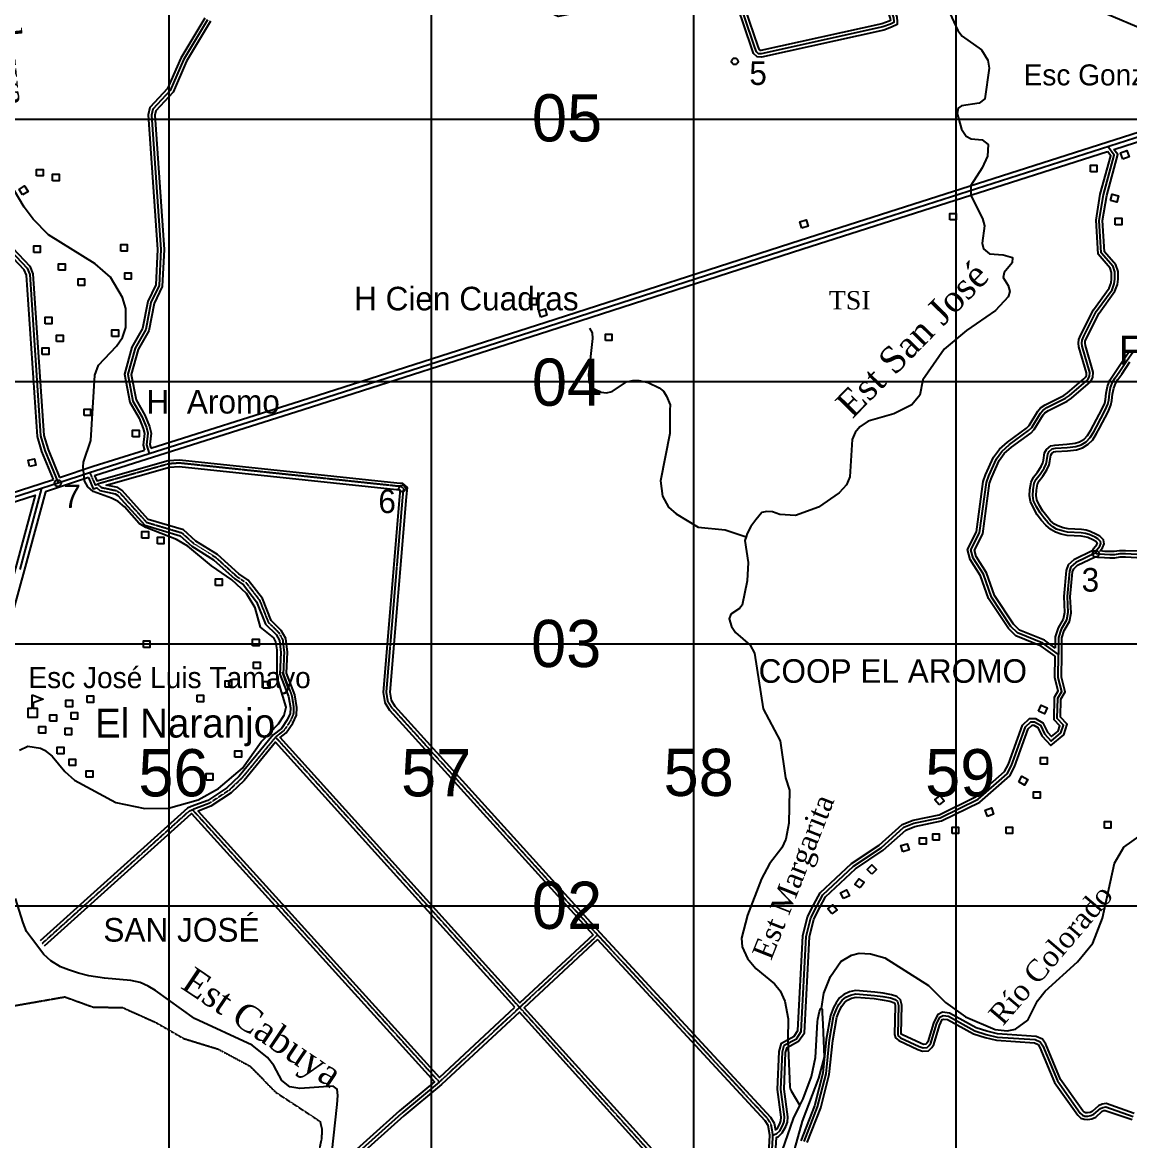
# Model space of a CAD drawing. Extents: x 638173 to 667318, y 9795622 to 9816401.
# Drawn here: x 655440 to 659661, y 9801105 to 9805370 of the extents above; entities that cross this region are included whole.
import ezdxf

# ---------------------------------------------------------------- set-up
doc = ezdxf.new("R2010")
doc.units = 0
doc.header["$MEASUREMENT"] = 0
doc.linetypes.add('HIDDEN', pattern=[0.375, 0.25, -0.125])
for name, color, linetype in [('CAMINO1', 7, 'CONTINUOUS'), ('CAMINO4', 7, 'CONTINUOUS'), ('CAMINO5', 7, 'CONTINUOUS'), ('CAMINO6Y7', 7, 'CONTINUOUS'), ('CUADRICULAUTM', 7, 'CONTINUOUS'), ('EDIFICACION', 7, 'CONTINUOUS'), ('NOMBREAREASSITIO', 7, 'CONTINUOUS'), ('NOMBRESPOBLADOS', 7, 'CONTINUOUS'), ('NOMBRESPROPIOS', 7, 'CONTINUOUS'), ('PARALELACAMINO', 7, 'CONTINUOUS'), ('PUNTOALTURA', 7, 'CONTINUOUS'), ('RIODOBLE', 7, 'CONTINUOUS'), ('RIOINTERMITENTE', 7, 'CONTINUOUS'), ('TEXTOAZUL', 7, 'CONTINUOUS'), ('VALORCUADRICULAR', 7, 'CONTINUOUS')]:
    doc.layers.add(name, color=color, linetype=linetype)
doc.styles.add('cotas', font='SWITZN.TTF')
doc.styles.add('escuelas', font='SWZCONLN.TTF')
doc.styles.add('poblados', font='SWZCONDN.TTF')
doc.styles.add('rios', font='TIMESI_0.TTF')
doc.styles.add('sitios', font='SWZCONLN.TTF')

# ---------------------------------------------------------------- blocks, each defined once
blk = doc.blocks.new('COTA')
at = {"layer": 'PUNTOALTURA', "color": 1, "linetype": 'Continuous'}
blk.add_circle((0, 0), 12.5, dxfattribs=at)
blk = doc.blocks.new('CASA')
at = {"layer": 'EDIFICACION', "color": 4, "linetype": 'Continuous'}
blk.add_lwpolyline([(-12.57, -13.81), (-12.57, 11.18), (12.43, 11.18), (12.43, -13.82), (-12.57, -13.81)], close=True, dxfattribs=at)
blk = doc.blocks.new('ESCUEL')
at = {"layer": 'EDIFICACION', "color": 6, "linetype": 'Continuous'}
blk.add_lwpolyline([(-0.55, 67.48), (41.45, 51.74), (3.45, 37.48), (3.45, 17.27), (18.98, 17.27), (18.98, -17.74), (-16.02, -17.73), (-16.02, 17.27), (-0.55, 17.27), (-0.55, 67.48)], close=True, dxfattribs=at)

msp = doc.modelspace()

# ---------------------------------------------------------------- linework, layer by layer
at = {"layer": 'CAMINO1', "color": 1, "linetype": 'Continuous'}
for points in [[(655513.73, 9803593.56), (655576.97, 9803614.3), (655696.67, 9803653.57), (655716.1, 9803659.94), (655923.62, 9803725.58), (656505.98, 9803909.79), (657441.61, 9804209.99), (658410.14, 9804522.48), (660094.68, 9805061.3), (660129.19, 9805072.34), (660195.09, 9805093.42), (661010.67, 9805354.29), (661748.74, 9805590.37), (662448, 9805814.04)], [(653881.1, 9803068.23), (655513.73, 9803593.56)], [(655513.73, 9803593.56), (655430.42, 9803283.72)]]:
    msp.add_lwpolyline(points, dxfattribs=at)
at = {"layer": 'CAMINO4', "color": 2, "linetype": 'HIDDEN'}
for p in [(656405.28, 9802643.81), (657633.49, 9801889.38)]:
    msp.add_line(p, (657335.69, 9801613.01), dxfattribs=at)
for points in [[(657633.49, 9801889.38), (656850.22, 9802754.71), (656833.95, 9802780.07), (656828.3, 9802814.79), (656890.75, 9803561.1), (656894.17, 9803590.5), (656882.92, 9803600.29), (656867.26, 9803601.15), (656038.4, 9803688.92), (655998.71, 9803686.02), (655726.76, 9803608.83)], [(655696.67, 9803653.57), (655717.22, 9803606.12), (655726.76, 9803608.83)], [(655726.76, 9803608.83), (655740.8, 9803596.41), (655799.43, 9803583.82), (655812.85, 9803574.6), (655913.4, 9803463.33), (656047.93, 9803423.22), (656094.27, 9803381.59), (656176.98, 9803329.78), (656257.46, 9803256.92), (656292.23, 9803233.75), (656344.33, 9803166.1), (656377.61, 9803081.93), (656417.26, 9803042.77), (656432.36, 9803015.81), (656438.05, 9802967.78), (656434.55, 9802886.21), (656467.11, 9802802.38), (656474.53, 9802755.73), (656472.99, 9802731.03), (656460.52, 9802703.48), (656437.1, 9802668.6), (656405.28, 9802643.81)], [(656405.28, 9802643.81), (656276.23, 9802486.95), (656227.88, 9802440.93), (656153.25, 9802391.74), (656088.66, 9802367.31)], [(655516.03, 9801857.39), (656076.77, 9802362.81), (656088.66, 9802367.31)], [(656088.66, 9802367.31), (657029.38, 9801328.81), (657335.69, 9801613.01)], [(657335.69, 9801613.01), (657855.36, 9801037.27), (657894.54, 9801010.21), (658069.88, 9800927.03), (658084.65, 9800920.46), (658096.5, 9800918.1), (658108.8, 9800921.33), (658120.18, 9800928.81), (658262.1, 9801045.93), (658270.68, 9801046.68), (658297, 9801039.59), (658296.99, 9801040.05), (658301.73, 9801126.85), (658294.77, 9801167.45), (658282.59, 9801187.76), (657633.49, 9801889.38)]]:
    msp.add_lwpolyline(points, dxfattribs=at)
at = {"layer": 'CAMINO5', "color": 7, "linetype": 'Continuous'}
msp.add_line((657029.38, 9801328.81), (656886.24, 9801209.64), dxfattribs=at)
for points in [[(658944.93, 9805936.71), (658814.54, 9806258.38), (658733.1, 9806442.53), (658732.69, 9806443.46), (658723.92, 9806463.3), (658378.88, 9806621.25), (658369.73, 9806614.58), (658372.14, 9806590.43), (658761.12, 9805387.08), (658763.08, 9805372.82), (658762.83, 9805368.94), (658749.31, 9805362.48), (658720.28, 9805352.15), (658256.51, 9805249.18), (658246.72, 9805249.77), (658238.93, 9805257.67), (658233.15, 9805273.84), (658151.43, 9805516.14), (658147.38, 9805526.76), (658141.82, 9805532.32), (658136.52, 9805534.96), (658119.06, 9805534.35), (657483.85, 9805404.98), (657259.24, 9805508.1)], [(656146.34, 9805379.66), (656055.08, 9805226.84), (656004.1, 9805109.94), (655937.94, 9805038.7), (655932.63, 9805016.21), (655967.82, 9804502.98), (655961.13, 9804365.71), (655930.24, 9804301.5), (655910.3, 9804197.79), (655869.77, 9804126.74), (655842.5, 9804027.54), (655861.68, 9803925.28), (655896.23, 9803866.31), (655912.83, 9803824.62), (655918.53, 9803802.65), (655913.11, 9803758.2), (655923.62, 9803725.58)], [(655066.02, 9805284.07), (655174.22, 9804853.28), (655197.91, 9804774.84), (655284.17, 9804614.39), (655328.48, 9804558.4), (655394.98, 9804499.57), (655458.07, 9804432.38), (655468.09, 9804408.29), (655509.74, 9803792.31), (655526.42, 9803736.82), (655576.97, 9803614.3)], [(659389.98, 9802959.01), (659330.65, 9803002.45), (659234.14, 9803041.12), (659208.77, 9803066.18), (659134.68, 9803178.1), (659104.28, 9803264.95), (659065.1, 9803327.02), (659056.44, 9803357.66), (659089.66, 9803423.23), (659115.58, 9803615.57), (659124.14, 9803640.14), (659153.45, 9803705.44), (659174.47, 9803733.69), (659203.78, 9803759.46), (659276.03, 9803812.87), (659288.02, 9803824.67), (659321.82, 9803879.86), (659329.95, 9803889.83), (659345.3, 9803900.42), (659417.03, 9803936.36), (659431.89, 9803946.6), (659495.44, 9804000.88), (659502.22, 9804007.25), (659508.94, 9804019.12), (659509.96, 9804034.35), (659480.51, 9804134.52), (659479.08, 9804146.43), (659480.19, 9804157.53), (659486.35, 9804172.84), (659534.44, 9804266.98), (659594.3, 9804350.16), (659602.93, 9804372.79), (659605.35, 9804390.53), (659604.72, 9804417.7), (659598.18, 9804438.39), (659553.18, 9804490.13), (659545.84, 9804614.64), (659561.9, 9804711.5), (659603, 9804863.02), (659577.95, 9804896.02)], [(659532.52, 9803346.74), (659531.92, 9803347.44), (659536.3, 9803358.33), (659547.37, 9803371.85), (659551.1, 9803381.97), (659549.94, 9803389.88), (659539.81, 9803400.04), (659529.8, 9803406.04), (659506.58, 9803416.84), (659492.66, 9803420.62), (659477.24, 9803422.77), (659424.89, 9803425.56), (659404.39, 9803430.33), (659383.16, 9803437.59), (659368.08, 9803445.48), (659351.38, 9803460.56), (659335.55, 9803478.36), (659319.72, 9803498.79), (659306.65, 9803521.85), (659295.39, 9803545.63), (659292.26, 9803564.9), (659293.34, 9803586.5), (659297.7, 9803612.35), (659305.25, 9803628.06), (659320.06, 9803646.97), (659335.35, 9803669.3), (659342.9, 9803686.3), (659345.2, 9803698.57), (659349.13, 9803723.34), (659354.62, 9803732.95), (659366.26, 9803743.13), (659378.26, 9803745.38), (659423.58, 9803748.2), (659456.21, 9803752.29), (659476.03, 9803758.95), (659495.71, 9803770.59), (659511.16, 9803785.98), (659524.4, 9803807.86), (659535.15, 9803827.77), (659567.8, 9803890.47), (659578.29, 9803913.83), (659581.49, 9803929.43), (659584.03, 9803953.41), (659588.74, 9803977.53), (659597.29, 9804000.18), (659606.11, 9804014.11), (659621.36, 9804035.7), (659652.23, 9804081.57), (659673.8, 9804112.25)], [(659532.52, 9803346.74), (659455.8, 9803310.08), (659437.71, 9803293.28), (659431.84, 9803276.76), (659422.69, 9803179.64), (659425.94, 9803118.91), (659420.33, 9803089.86), (659399.93, 9803055.33), (659390.48, 9803024.08), (659389.98, 9802959.01)], [(659689.34, 9803340.22), (659645.36, 9803342.3), (659623.6, 9803342.48), (659603.09, 9803339.28), (659586.34, 9803339.1), (659565.84, 9803339.95), (659541.65, 9803341.77), (659535.7, 9803343.03), (659532.52, 9803346.74)], [(658301.7, 9801126.22), (658316.23, 9801132.07), (658327.25, 9801142.51), (658339.43, 9801164.55), (658344.74, 9801178.69), (658345.23, 9801195.88), (658331.21, 9801300.55), (658337.57, 9801443.66), (658344.83, 9801468.76), (658390.84, 9801493.8), (658409.05, 9801520.96), (658428.36, 9801883.89), (658445.7, 9801954.68), (658469.03, 9801999.49), (658492.12, 9802042.74), (658608.34, 9802151.88), (658714.7, 9802222.44), (658800.93, 9802300.39), (658839.18, 9802315.68), (658939.55, 9802336.24), (659083.87, 9802407.02), (659194.44, 9802504.41), (659211.44, 9802535.67), (659264.3, 9802683.02), (659284.17, 9802702.5), (659298.76, 9802702.42), (659321.47, 9802690.06), (659337.27, 9802656.01), (659362.6, 9802629.12), (659399.38, 9802659.99), (659409.26, 9802689.73), (659385.7, 9802715.28), (659387.27, 9802792.46), (659402.56, 9802818.59), (659389.31, 9802871.52), (659389.98, 9802959.01)], [(658420.06, 9801101.33), (658471.71, 9801234.04), (658504.11, 9801359.85), (658517, 9801489.29), (658532.91, 9801579.04), (658543.97, 9801607.1), (658553.15, 9801624.39), (658564.96, 9801640.67), (658579.08, 9801651.94), (658597.22, 9801660.36), (658617.79, 9801664.78), (658688.59, 9801659.27), (658720.07, 9801654.64), (658750.32, 9801649.24), (658767.61, 9801643.3), (658777.06, 9801635.52), (658780.57, 9801620.61), (658777.97, 9801511.55), (658779.49, 9801504.47), (658788.34, 9801497.57), (658858.9, 9801464.71), (658874.03, 9801459.63), (658889.38, 9801460.44), (658897.8, 9801468.27), (658903.98, 9801476.81), (658925.12, 9801549.19), (658938, 9801575.96), (658950.45, 9801581.86), (658970.65, 9801579.66), (659071.01, 9801524.02), (659114.24, 9801510.57), (659156.06, 9801500.23), (659301.52, 9801490.45), (659320.77, 9801481.75), (659330.39, 9801466.88), (659386.32, 9801332.71), (659473.16, 9801210.38), (659481.77, 9801202.3), (659490.69, 9801199.09), (659501.47, 9801198.92), (659513.99, 9801200.77), (659525.15, 9801205.85), (659549.89, 9801227.76), (659559.62, 9801232.23), (659570.05, 9801233.55), (659675.13, 9801197.42)], [(656541.4, 9800891.34), (656548.48, 9800906.5), (656886.24, 9801209.64)]]:
    msp.add_lwpolyline(points, dxfattribs=at)
at = {"layer": 'CAMINO6Y7', "color": 2, "linetype": 'HIDDEN'}
msp.add_lwpolyline([(654938.33, 9801487.28), (655008.55, 9801542.64), (655051.12, 9801557.11), (655602.01, 9801653.54), (655709.55, 9801614.65), (655822.89, 9801612.59), (655949.09, 9801555.95), (656055.5, 9801494.62), (656186.83, 9801454.35), (656308.28, 9801389.36), (656405.71, 9801290.01), (656544.82, 9801198.84), (656575.21, 9801178.03), (656582, 9801147.91), (656580.7, 9801114.07), (656573.64, 9801079.08), (656561.88, 9801058.61), (656519.32, 9801013.29), (656442.31, 9800975.87), (656382.18, 9800965.97), (656324.63, 9800922.36), (656258.82, 9800883.4), (656249.87, 9800874.17)], dxfattribs=at)
at = {"layer": 'CUADRICULAUTM', "color": 2, "linetype": 'Continuous'}
for points in [[(656000, 9796930.07), (656000, 9797000), (656000, 9798000), (656000, 9799000), (656000, 9800000), (656000, 9801000), (656000, 9802000), (656000, 9803000), (656000, 9804000), (656000, 9805000), (656000, 9806000), (656000, 9807000), (656000, 9808000), (656000, 9809000), (656000, 9810000), (656000, 9811000), (656000, 9812000), (656000, 9813000), (656000, 9814000), (656000, 9815357.85)], [(657000, 9796929.3), (657000, 9797000), (657000, 9798000), (657000, 9799000), (657000, 9800000), (657000, 9801000), (657000, 9802000), (657000, 9803000), (657000, 9804000), (657000, 9805000), (657000, 9806000), (657000, 9807000), (657000, 9808000), (657000, 9809000), (657000, 9810000), (657000, 9811000), (657000, 9812000), (657000, 9813000), (657000, 9814000), (657000, 9815357.14)], [(658000, 9796928.52), (658000, 9797000), (658000, 9798000), (658000, 9799000), (658000, 9800000), (658000, 9801000), (658000, 9802000), (658000, 9803000), (658000, 9804000), (658000, 9805000), (658000, 9806000), (658000, 9807000), (658000, 9808000), (658000, 9809000), (658000, 9810000), (658000, 9811000), (658000, 9812000), (658000, 9813000), (658000, 9814000), (658000, 9815356.43)], [(659000, 9796927.74), (659000, 9797000), (659000, 9798000), (659000, 9799000), (659000, 9800000), (659000, 9801000), (659000, 9802000), (659000, 9803000), (659000, 9804000), (659000, 9805000), (659000, 9806000), (659000, 9807000), (659000, 9808000), (659000, 9809000), (659000, 9810000), (659000, 9811000), (659000, 9812000), (659000, 9813000), (659000, 9814000), (659000, 9815355.72)], [(655000, 9805000), (656000, 9805000), (657000, 9805000), (658000, 9805000), (659000, 9805000), (660000, 9805000), (661000, 9805000), (662000, 9805000), (663000, 9805000), (664000, 9805000), (665000, 9805000), (666611.35, 9805000)], [(655000, 9804000), (656000, 9804000), (657000, 9804000), (658000, 9804000), (659000, 9804000), (660000, 9804000), (661000, 9804000), (662000, 9804000), (663000, 9804000), (664000, 9804000), (665000, 9804000), (666610.54, 9804000)], [(655000, 9803000), (656000, 9803000), (657000, 9803000), (658000, 9803000), (659000, 9803000), (660000, 9803000), (661000, 9803000), (662000, 9803000), (663000, 9803000), (664000, 9803000), (666609.73, 9803000)], [(655000, 9802000), (656000, 9802000), (657000, 9802000), (658000, 9802000), (659000, 9802000), (660000, 9802000), (661000, 9802000), (662000, 9802000), (663000, 9802000), (665000, 9802000), (666608.93, 9802000)]]:
    msp.add_lwpolyline(points, dxfattribs=at)
at = {"layer": 'PARALELACAMINO', "color": 7, "linetype": 'Continuous'}
for p, q in [((659601.8, 9804885.27), (660071.71, 9805035.58)), ((656894.3, 9801200.08), (656894.6, 9801200.33)), ((656894.6, 9801200.33), (656894.3, 9801200.08))]:
    msp.add_line(p, q, dxfattribs=at)
for points in [[(658746.29, 9806466.81), (658377.45, 9806635.68), (658356.58, 9806620.46), (658359.83, 9806587.86), (658748.89, 9805384.28), (658749.94, 9805376.63), (658744.51, 9805374.04), (658716.82, 9805364.19), (658255.51, 9805261.76), (658252.26, 9805261.96), (658249.77, 9805264.48), (658244.96, 9805277.94), (658163.2, 9805520.37), (658158.11, 9805533.71), (658149.22, 9805542.6), (658139.25, 9805547.56), (658117.58, 9805546.81), (657485.36, 9805418.04), (657264.46, 9805519.46)], [(658933.67, 9805930.73), (658803.03, 9806253.51), (658714.41, 9806453.9), (658383.2, 9806605.5), (658384.45, 9806593), (658773.35, 9805389.88), (658775.64, 9805373.27), (658774.83, 9805360.82), (658754.11, 9805350.92), (658723.74, 9805340.11), (658257.51, 9805236.6), (658241.18, 9805237.58), (658228.09, 9805250.86), (658221.34, 9805269.74), (658139.66, 9805511.91), (658136.65, 9805519.81), (658133.79, 9805522.36), (658120.54, 9805521.89), (657482.34, 9805391.92), (657254.02, 9805496.74)], [(660067.38, 9805070.94), (660045.06, 9805200.11), (660038.16, 9805205.11), (659249.48, 9805539.22), (659207.23, 9805527.13), (659177.42, 9805508.54), (659092.23, 9805496.49), (659060.48, 9805589.06), (659033.55, 9805709.29), (658977.2, 9805699.14)], [(656135.3, 9805385.56), (656043.94, 9805232.57), (655993.49, 9805116.89), (655926.53, 9805044.79), (655920.03, 9805017.24), (655955.3, 9804502.86), (655948.77, 9804368.85), (655918.27, 9804305.46), (655898.42, 9804202.18), (655858.13, 9804131.57), (655829.68, 9804028.07), (655849.8, 9803920.84), (655884.97, 9803860.81), (655900.93, 9803820.72), (655905.83, 9803801.81), (655900.37, 9803756.98), (655906.33, 9803738.47)], [(656157.38, 9805373.76), (656066.22, 9805221.11), (656014.71, 9805102.99), (655949.35, 9805032.61), (655945.23, 9805015.18), (655980.34, 9804503.1), (655973.49, 9804362.57), (655942.21, 9804297.54), (655922.18, 9804193.4), (655881.41, 9804121.91), (655855.32, 9804027.01), (655873.56, 9803929.72), (655907.49, 9803871.81), (655924.73, 9803828.52), (655931.23, 9803803.49), (655925.85, 9803759.42), (655930.17, 9803746.01)], [(655558.37, 9803626.62), (655514.63, 9803732.63), (655497.36, 9803790.06), (655455.76, 9804405.39), (655447.4, 9804425.48), (655386.26, 9804490.59), (655319.37, 9804549.77), (655273.68, 9804607.5), (655186.31, 9804770.03), (655162.17, 9804849.95), (655054.75, 9805277.63), (655032.09, 9805300.03), (655027.81, 9805302.87), (655020.63, 9805305.13), (654758.87, 9805311.27), (654691.84, 9805308.21), (654687.81, 9805306.79), (654681.23, 9805300.94), (654540.76, 9805066.22)], [(655235.6, 9805316.83), (655179.27, 9805333.26), (655172.32, 9805334.79), (655160.99, 9805335.88), (655142.94, 9805334.66), (655122.54, 9805286.94), (655116.8, 9805279.84), (655108.65, 9805275.93), (655082.39, 9805270.19), (655186.27, 9804856.61), (655209.51, 9804779.65), (655294.66, 9804621.28), (655337.59, 9804567.03), (655403.7, 9804508.55), (655468.74, 9804439.28), (655480.42, 9804411.19), (655522.12, 9803794.56), (655538.21, 9803741.01), (655582.19, 9803634.43)], [(655930.17, 9803746.01), (656500.67, 9803926.46), (657436.25, 9804226.65), (658404.79, 9804539.14), (660067.38, 9805070.94)], [(655715.59, 9803641.35), (656511.29, 9803893.12), (657446.97, 9804193.33), (658415.49, 9804505.82), (659576.54, 9804877.2)], [(659377.43, 9802952.7), (659324.54, 9802991.43), (659227.15, 9803030.45), (659199.06, 9803058.2), (659123.4, 9803172.5), (659092.95, 9803259.48), (659053.56, 9803321.88), (659043.08, 9803358.96), (659077.55, 9803426.99), (659103.36, 9803618.49), (659112.51, 9803644.76), (659142.61, 9803711.81), (659165.23, 9803742.21), (659195.92, 9803769.2), (659267.89, 9803822.4), (659278.16, 9803832.5), (659311.6, 9803887.11), (659321.39, 9803899.11), (659338.92, 9803911.2), (659410.65, 9803947.15), (659424.26, 9803956.53), (659487.1, 9804010.19), (659492.28, 9804015.06), (659496.66, 9804022.8), (659497.34, 9804032.96), (659468.22, 9804131.99), (659466.51, 9804146.31), (659467.93, 9804160.54), (659474.96, 9804178.03), (659523.74, 9804273.51), (659583.2, 9804356.14), (659590.74, 9804375.9), (659592.83, 9804391.23), (659592.26, 9804415.63), (659587.04, 9804432.15), (659540.95, 9804485.14), (659533.28, 9804615.3), (659549.67, 9804714.17), (659589.33, 9804860.36), (659576.54, 9804877.2)], [(659377.67, 9802983.52), (659336.76, 9803013.47), (659241.13, 9803051.79), (659218.48, 9803074.16), (659145.96, 9803183.7), (659115.61, 9803270.42), (659076.64, 9803332.16), (659069.8, 9803356.36), (659101.77, 9803419.47), (659127.8, 9803612.65), (659135.77, 9803635.52), (659164.29, 9803699.07), (659183.71, 9803725.17), (659211.64, 9803749.72), (659284.17, 9803803.34), (659297.88, 9803816.84), (659332.04, 9803872.61), (659338.51, 9803880.55), (659351.68, 9803889.64), (659423.41, 9803925.57), (659439.52, 9803936.67), (659503.78, 9803991.57), (659512.16, 9803999.44), (659521.22, 9804015.44), (659522.58, 9804035.74), (659492.8, 9804137.05), (659491.65, 9804146.55), (659492.45, 9804154.52), (659497.74, 9804167.65), (659545.14, 9804260.45), (659605.4, 9804344.18), (659615.12, 9804369.68), (659617.87, 9804389.83), (659617.18, 9804419.77), (659609.32, 9804444.63), (659565.41, 9804495.12), (659558.4, 9804613.98), (659574.13, 9804708.83), (659616.67, 9804865.68), (659601.8, 9804885.27)], [(659521.65, 9803355.4), (659525.42, 9803364.77), (659536.37, 9803378.14), (659538.27, 9803383.31), (659538.17, 9803383.98), (659532.05, 9803390.12), (659523.93, 9803394.98), (659502.28, 9803405.06), (659490.15, 9803408.35), (659476.08, 9803410.31), (659423.09, 9803413.14), (659400.94, 9803418.3), (659378.21, 9803426.07), (659360.88, 9803435.14), (659342.49, 9803451.74), (659325.93, 9803470.37), (659309.29, 9803491.84), (659295.55, 9803516.09), (659283.34, 9803541.88), (659279.71, 9803564.2), (659280.89, 9803587.86), (659285.67, 9803616.17), (659294.57, 9803634.7), (659309.97, 9803654.36), (659324.39, 9803675.42), (659330.88, 9803690.04), (659332.88, 9803700.7), (659337.14, 9803727.56), (659344.81, 9803740.98), (659360.6, 9803754.79), (659376.73, 9803757.81), (659422.4, 9803760.65), (659453.41, 9803764.54), (659470.8, 9803770.38), (659488, 9803780.55), (659501.26, 9803793.76), (659513.55, 9803814.07), (659524.1, 9803833.61), (659556.56, 9803895.95), (659566.32, 9803917.69), (659569.12, 9803931.35), (659571.66, 9803955.27), (659576.67, 9803980.96), (659586.05, 9804005.79), (659595.72, 9804021.06), (659611.05, 9804042.77), (659641.95, 9804088.68), (659663.24, 9804118.97)], [(659689.71, 9803352.72), (659645.71, 9803354.8), (659622.68, 9803354.99), (659602.05, 9803351.77), (659586.53, 9803351.6), (659566.57, 9803352.43), (659548.72, 9803353.77), (659558.37, 9803365.56), (659563.93, 9803380.63), (659561.71, 9803395.78), (659547.57, 9803409.96), (659535.67, 9803417.1), (659510.88, 9803428.62), (659495.17, 9803432.89), (659478.4, 9803435.23), (659426.69, 9803437.98), (659407.84, 9803442.36), (659388.11, 9803449.11), (659375.28, 9803455.82), (659360.27, 9803469.38), (659345.17, 9803486.35), (659330.15, 9803505.74), (659317.75, 9803527.61), (659307.44, 9803549.38), (659304.81, 9803565.6), (659305.79, 9803585.14), (659309.73, 9803608.53), (659315.93, 9803621.42), (659330.15, 9803639.58), (659346.31, 9803663.18), (659354.92, 9803682.56), (659357.52, 9803696.44), (659361.12, 9803719.12), (659364.43, 9803724.92), (659371.92, 9803731.47), (659379.79, 9803732.95), (659424.76, 9803735.75), (659459.01, 9803740.04), (659481.26, 9803747.52), (659503.42, 9803760.63), (659521.06, 9803778.2), (659535.25, 9803801.65), (659546.2, 9803821.93), (659579.04, 9803884.99), (659590.26, 9803909.97), (659593.86, 9803927.51), (659596.4, 9803951.55), (659600.81, 9803974.1), (659608.53, 9803994.57), (659616.5, 9804007.16), (659631.67, 9804028.63), (659662.51, 9804074.46)], [(655582.19, 9803634.43), (655710.73, 9803676.6), (655906.33, 9803738.47)], [(655715.59, 9803641.35), (655724.34, 9803621.13), (655996.53, 9803698.39), (656038.6, 9803701.47), (656868.26, 9803613.61), (656887.89, 9803612.54), (656907.35, 9803595.6), (656903.19, 9803559.86), (656840.88, 9802815.28), (656845.87, 9802784.64), (656860.18, 9802762.33), (657642.67, 9801897.87), (658292.64, 9801195.3), (658306.69, 9801171.87), (658311.36, 9801144.67)], [(657615.94, 9801890.14), (657336.48, 9801630.79), (656423.57, 9802642.21), (656446.36, 9802659.97), (656471.48, 9802697.38), (656485.32, 9802727.96), (656487.09, 9802756.33), (656479.25, 9802805.66), (656447.15, 9802888.29), (656450.58, 9802968.25), (656444.48, 9803019.75), (656427.3, 9803050.42), (656388.27, 9803088.97), (656355.31, 9803172.33), (656300.88, 9803243.01), (656265.16, 9803266.81), (656184.55, 9803339.79), (656101.82, 9803391.61), (656054.19, 9803434.4), (655920.33, 9803474.31), (655821.14, 9803584.07), (655804.47, 9803595.52), (655759.59, 9803605.16), (656000.89, 9803673.65), (656038.2, 9803676.37), (656866.26, 9803588.69), (656877.95, 9803588.04), (656880.99, 9803585.4), (656878.31, 9803562.34), (656815.72, 9802814.3), (656822.03, 9802775.5), (656840.26, 9802747.09), (657615.94, 9801890.14)], [(653888.13, 9803088.87), (655508.45, 9803610.24), (655558.37, 9803626.62)], [(655691.73, 9803633.53), (655528.17, 9803579.88), (655447.3, 9803279.11), (655298.1, 9802741.25)], [(655691.73, 9803633.53), (655710.1, 9803591.1), (655723.6, 9803594.94), (655734.97, 9803584.88), (655794.39, 9803572.12), (655804.56, 9803565.13), (655906.47, 9803452.35), (656041.67, 9803412.04), (656086.72, 9803371.57), (656169.41, 9803319.77), (656249.76, 9803247.03), (656283.58, 9803224.49), (656333.35, 9803159.87), (656366.95, 9803074.89), (656407.22, 9803035.12), (656420.24, 9803011.87), (656425.52, 9802967.31), (656421.95, 9802884.13), (656454.97, 9802799.1), (656461.97, 9802755.13), (656460.66, 9802734.1), (656449.56, 9802709.58), (656427.84, 9802677.23), (656396.51, 9802652.82), (656267.06, 9802495.48), (656220.07, 9802450.75), (656147.53, 9802402.94), (656084.24, 9802379), (656070.15, 9802373.67), (655507.66, 9801866.67)], [(652121.33, 9801967.1), (652148.66, 9802227.84), (652157.58, 9802267.22), (652163.28, 9802284.3), (652181.41, 9802324.43), (652194.25, 9802343.57), (652232.4, 9802383.88), (652345.13, 9802494.61), (652374.19, 9802523.58), (652405.68, 9802550.47), (652459.5, 9802587.99), (652479.18, 9802597.82), (652534.44, 9802617.91), (653177.38, 9802823.42), (655488.48, 9803567.05), (655413.54, 9803288.33), (655264.36, 9802750.53), (655112.01, 9802190.41)], [(659521.65, 9803355.4), (659448.69, 9803320.54), (659426.96, 9803300.35), (659419.54, 9803279.48), (659410.16, 9803179.89), (659413.38, 9803119.77), (659408.47, 9803094.35), (659388.4, 9803060.39), (659377.99, 9803025.98), (659377.67, 9802983.52)], [(658313.74, 9801117.59), (658323.1, 9801121.36), (658337.25, 9801134.77), (658350.81, 9801159.3), (658357.18, 9801176.25), (658357.75, 9801196.54), (658343.75, 9801301.11), (658349.99, 9801441.62), (658355.39, 9801460.27), (658399.51, 9801484.29), (658421.35, 9801516.86), (658440.78, 9801882.05), (658457.48, 9801950.24), (658480.09, 9801993.66), (658502.18, 9802035.04), (658616.13, 9802142.05), (658722.39, 9802212.54), (658807.65, 9802289.61), (658842.78, 9802303.66), (658943.62, 9802324.31), (659090.88, 9802396.53), (659204.36, 9802496.49), (659222.88, 9802530.54), (659275.1, 9802676.1), (659289.25, 9802689.97), (659295.55, 9802689.94), (659311.87, 9802681.05), (659326.78, 9802648.91), (659361.59, 9802611.96), (659410.13, 9802652.69), (659423.45, 9802692.78), (659398.3, 9802720.06), (659399.7, 9802788.95), (659415.92, 9802816.68), (659401.82, 9802873.01), (659402.48, 9802958.91), (659402.97, 9803022.18), (659411.46, 9803050.27), (659432.19, 9803085.37), (659438.5, 9803118.05), (659435.22, 9803179.39), (659444.14, 9803274.04), (659448.46, 9803286.21), (659462.91, 9803299.62), (659529.68, 9803331.53)], [(659878.66, 9803325.46), (659865.41, 9803331.99), (659855.04, 9803333.52), (659832.23, 9803334.66), (659792.24, 9803334.26), (659770.22, 9803332.92), (659712.34, 9803327.44), (659688.97, 9803327.72), (659645.01, 9803329.8), (659624.52, 9803329.97), (659604.13, 9803326.79), (659586.15, 9803326.6), (659565.11, 9803327.47), (659539.88, 9803329.37), (659529.68, 9803331.53)], [(658311.36, 9801144.67), (658317.25, 9801150.25), (658328.05, 9801169.8), (658332.3, 9801181.13), (658332.71, 9801195.22), (658318.67, 9801299.99), (658325.15, 9801445.7), (658334.27, 9801477.25), (658382.17, 9801503.31), (658396.75, 9801525.06), (658415.94, 9801885.73), (658433.92, 9801959.12), (658457.97, 9802005.32), (658482.06, 9802050.44), (658600.55, 9802161.71), (658707.01, 9802232.34), (658794.21, 9802311.17), (658835.58, 9802327.7), (658935.48, 9802348.17), (659076.86, 9802417.51), (659184.52, 9802512.33), (659200, 9802540.8), (659253.5, 9802689.94), (659279.09, 9802715.03), (659301.97, 9802714.9), (659331.07, 9802699.07), (659347.76, 9802663.11), (659363.61, 9802646.28), (659388.63, 9802667.29), (659395.07, 9802686.68), (659373.1, 9802710.5), (659374.84, 9802795.97), (659389.2, 9802820.5), (659376.8, 9802870.03), (659377.43, 9802952.7)], [(657318.15, 9801613.78), (656405.71, 9802624.67), (656285.4, 9802478.42), (656235.69, 9802431.11), (656158.97, 9802380.54), (656110.23, 9802362.11), (657030.15, 9801346.58), (657318.15, 9801613.78)], [(655524.4, 9801848.11), (656083.39, 9802351.95), (656085.12, 9802352.61), (657011.36, 9801330.08), (656878.18, 9801219.2)], [(657632.81, 9801871.7), (657353.23, 9801612.24), (657863.66, 9801046.73), (657900.81, 9801021.07), (658075.1, 9800938.39), (658088.46, 9800932.45), (658096.11, 9800930.92), (658103.64, 9800932.9), (658112.75, 9800938.88), (658257.14, 9801058.04), (658271.8, 9801059.33), (658285.32, 9801055.68), (658289.17, 9801126.13), (658282.85, 9801163.03), (658272.54, 9801180.22), (657632.81, 9801871.7)], [(659678.84, 9801209.36), (659571.36, 9801246.32), (659556.15, 9801244.39), (659542.99, 9801238.35), (659518.27, 9801216.45), (659510.42, 9801212.88), (659500.65, 9801211.43), (659492.97, 9801211.56), (659488.44, 9801213.19), (659482.63, 9801218.64), (659397.32, 9801338.81), (659341.5, 9801472.73), (659329.27, 9801491.63), (659304.61, 9801502.77), (659157.99, 9801512.63), (659117.6, 9801522.62), (659075.95, 9801535.57), (658974.51, 9801591.81), (658948.29, 9801594.67), (658928.65, 9801585.36), (658913.41, 9801553.68), (658892.59, 9801482.39), (658888.39, 9801476.59), (658884.19, 9801472.68), (658875.75, 9801472.24), (658863.54, 9801476.34), (658794.91, 9801508.3), (658790.76, 9801511.53), (658790.5, 9801512.73), (658793.1, 9801621.91), (658788.26, 9801642.49), (658773.81, 9801654.39), (658753.47, 9801661.38), (658722.08, 9801666.98), (658689.99, 9801671.7), (658616.94, 9801677.38), (658593.23, 9801672.29), (658572.46, 9801662.65), (658555.84, 9801649.38), (658542.52, 9801631.02), (658532.6, 9801612.34), (658520.82, 9801582.46), (658504.61, 9801491), (658491.77, 9801362.04), (658459.79, 9801237.88), (658408.06, 9801104.96)], [(658432.06, 9801097.7), (658483.63, 9801230.2), (658516.45, 9801357.66), (658529.39, 9801487.58), (658545, 9801575.62), (658555.34, 9801601.86), (658563.78, 9801617.76), (658574.08, 9801631.96), (658585.7, 9801641.23), (658601.21, 9801648.43), (658618.64, 9801652.18), (658687.19, 9801646.84), (658718.06, 9801642.3), (658747.17, 9801637.1), (658761.41, 9801632.21), (658765.86, 9801628.55), (658768.04, 9801619.31), (658765.44, 9801510.37), (658768.22, 9801497.41), (658781.77, 9801486.84), (658854.26, 9801453.08), (658872.31, 9801447.02), (658894.57, 9801448.2), (658907.21, 9801459.95), (658915.37, 9801471.23), (658936.83, 9801544.7), (658947.35, 9801566.56), (658952.61, 9801569.05), (658966.79, 9801567.51), (659066.07, 9801512.47), (659110.88, 9801498.52), (659154.13, 9801487.83), (659298.43, 9801478.13), (659312.27, 9801471.87), (659319.28, 9801461.03), (659375.32, 9801326.61), (659463.69, 9801202.12)], [(658257.68, 9800950.84), (658280.66, 9801000.4), (658283.54, 9801030.26), (658269.56, 9801034.03), (658267.06, 9801033.82), (658127.61, 9800918.74), (658113.96, 9800909.76), (658096.89, 9800905.28), (658080.84, 9800908.47), (658064.66, 9800915.67), (657888.27, 9800999.35), (657847.06, 9801027.81), (657334.9, 9801595.23), (657037.62, 9801319.4), (656894.3, 9801200.08)], [(656878.18, 9801219.2), (656538.25, 9800914.12)], [(659463.69, 9801202.12), (659475.1, 9801191.41), (659488.41, 9801186.62), (659502.29, 9801186.41), (659517.56, 9801188.66), (659532.03, 9801195.25), (659556.79, 9801217.17), (659563.09, 9801220.07), (659568.74, 9801220.78), (659671.42, 9801185.48)], [(656894.3, 9801200.08), (656558.71, 9800898.88), (656553.89, 9800888.68), (656552.52, 9800488.6), (657309.12, 9800146.18), (657448.06, 9800612.81), (657123.01, 9800755.87)], [(658313.74, 9801117.59), (658309.38, 9801037.81), (658305.14, 9800993.76), (658280.08, 9800939.72)]]:
    msp.add_lwpolyline(points, dxfattribs=at)
at = {"layer": 'RIODOBLE', "color": 5, "linetype": 'Continuous'}
msp.add_line((658487.33, 9801609.49), (658487.1, 9801609.9), dxfattribs=at)
for points in [[(658487.33, 9801609.49), (658495.83, 9801668.18), (658521.12, 9801730.69), (658560.95, 9801788.34), (658601.45, 9801812.29), (658629.68, 9801820.46), (658672.97, 9801818.03), (658727.73, 9801802.62), (658894.31, 9801696.43), (658959.96, 9801632.55), (659036.12, 9801577.19), (659148.48, 9801528.69), (659193.91, 9801523.41), (659225.94, 9801530.47), (659273.2, 9801565.02), (659309.61, 9801638.46), (659339.01, 9801675.21), (659463.15, 9801787.16), (659521.05, 9801858.73), (659558.03, 9801953), (659604.31, 9802163.56), (659639.03, 9802224.52), (659709.35, 9802273.54), (659787.39, 9802310.62)], [(658316.83, 9800979.21), (658324.78, 9801025.13), (658326.69, 9801036.13), (658380.4, 9801189.75), (658404.32, 9801239.13), (658416.77, 9801264.85), (658448.51, 9801349.68), (658463.42, 9801422.36), (658471.95, 9801558.08), (658472.91, 9801568.31), (658478.9, 9801597.28), (658482.9, 9801607.53), (658487.1, 9801609.9)], [(658366.25, 9801005.68), (658414.18, 9801179.25), (658476.53, 9801343.32), (658497.8, 9801423.31), (658492.89, 9801549.57), (658490.89, 9801592.79), (658490.14, 9801604.53), (658487.33, 9801609.49)]]:
    msp.add_lwpolyline(points, dxfattribs=at)
at = {"layer": 'RIOINTERMITENTE', "color": 132, "linetype": 'Continuous'}
for points in [[(658943.87, 9805474.4), (659006.13, 9805338.02), (659023.05, 9805317.17), (659097.03, 9805264.97), (659121.18, 9805226), (659126.49, 9805194.54), (659109.52, 9805078.41), (659088.24, 9805061.52), (659020.68, 9805051.42), (659007.45, 9805042.67), (659004.09, 9805022.41), (659020.98, 9804962.25), (659037.8, 9804935.52), (659057.03, 9804925.84), (659098.72, 9804921.96), (659122.26, 9804903.73), (659119.12, 9804859.55), (659099.66, 9804815.22), (659055.58, 9804747.47), (659056.1, 9804708.95)], [(655428.63, 9802594.56), (655460.65, 9802609.1), (655509.67, 9802602.06), (655524.69, 9802594.29), (655554.2, 9802571.31), (655602.46, 9802513.16), (655638.67, 9802480.36), (655797.11, 9802395.03), (655907.69, 9802372.37), (655997.66, 9802372.82), (656110.4, 9802404.81), (656188.16, 9802447.78), (656279.85, 9802525.72), (656350.56, 9802625.43), (656416.62, 9802694.59), (656438.37, 9802727.65), (656446.37, 9802757.99), (656411.14, 9802871.01), (656412.02, 9802976.25), (656406.74, 9803007.09), (656399.08, 9803022.72), (656347.75, 9803063.79), (656327.4, 9803137.53), (656294.25, 9803191.1), (656239.35, 9803243.62), (656160.94, 9803296.88), (656071.34, 9803372.69), (656027.51, 9803397.33), (655911.14, 9803443.05), (655885.43, 9803459.13), (655829.7, 9803522.44), (655805.06, 9803542.54), (655780.41, 9803554.6), (655709.69, 9803580.73), (655690.4, 9803597.82), (655677.54, 9803620.94), (655672.18, 9803675.21), (655673.25, 9803692.29), (655701.11, 9803775.71), (655715.9, 9804023.98), (655729.83, 9804062.93), (655799.56, 9804134.37), (655822.06, 9804167.94), (655834.67, 9804206.28), (655834.68, 9804278.75), (655822.49, 9804320.35), (655775.96, 9804398.22), (655718.19, 9804448.99), (655540.31, 9804559.54), (655481.36, 9804619.57), (655446.63, 9804664.32), (655342.8, 9804839.52)], [(659056.1, 9804708.95), (659099.99, 9804621.7), (659107.66, 9804593.37), (659099.32, 9804527.55), (659104.11, 9804505.68), (659127.36, 9804486.67), (659179.52, 9804483.52), (659215.16, 9804473.49), (659213.56, 9804452.72), (659183.7, 9804415.26), (659178.67, 9804397.11), (659198.8, 9804366.6), (659204.88, 9804343.5), (659197.95, 9804322.74), (659149.53, 9804270.34), (659039.08, 9804194.89), (658954.33, 9804123.62), (658873.48, 9804006.54), (658861.42, 9803947.45), (658831.22, 9803910.62), (658761.96, 9803876.2), (658664.42, 9803849.31), (658632.87, 9803826.65), (658615, 9803805.3), (658603.79, 9803778.55), (658594.68, 9803636.85), (658581.79, 9803605.64), (658554.34, 9803575), (658474.76, 9803520.95), (658387.96, 9803489.02), (658327.92, 9803492.73), (658300.21, 9803503.54), (658278.27, 9803504.59), (658258.76, 9803500.78), (658236.65, 9803473.13), (658217.3, 9803446.86), (658202.8, 9803420.85), (658199.05, 9803408.24)], [(657602.19, 9804203.41), (657612.18, 9804185.09), (657613.63, 9804164.11), (657598.27, 9804025.11), (657601.43, 9803996.08), (657620.39, 9803971.69), (657647.03, 9803959.45), (657667.36, 9803956.77), (657689.09, 9803962.12), (657743.05, 9803998.31), (657767.02, 9804004.01), (657790.76, 9804003.46), (657825.95, 9803995.97), (657867.3, 9803975.55), (657883.82, 9803963.8), (657895.86, 9803944.34), (657909.54, 9803911.54), (657908.77, 9803890.69), (657908.72, 9803801.84), (657873.27, 9803620.74), (657880.61, 9803563.43), (657903.26, 9803521.22), (657932.4, 9803495.86), (658016.84, 9803444.21), (658119.04, 9803434.89), (658199.05, 9803408.24)], [(658199.05, 9803408.24), (658194.7, 9803393.59), (658206.97, 9803309.68), (658203.65, 9803239.75), (658184.47, 9803146.97), (658174.46, 9803134.43), (658141.3, 9803112.31), (658134.88, 9803095.55), (658143.16, 9803065.91), (658158.45, 9803043.05), (658215.31, 9802994.43), (658231.87, 9802964.7), (658264.18, 9802751.57), (658329.27, 9802629.47), (658349.31, 9802488.29), (658365.12, 9802441.67), (658361.86, 9802316.01), (658351.19, 9802255.32), (658336.05, 9802221.83), (658288.14, 9802160.64), (658258.29, 9802103.99), (658204.29, 9801964.85), (658181.91, 9801876.88), (658184.29, 9801844.52), (658204.19, 9801799.92), (658236.08, 9801761.37), (658307.53, 9801703.47), (658328.82, 9801676.27), (658346.59, 9801637.73), (658359.27, 9801570.17), (658358.59, 9801489.96), (658366.39, 9801310.46), (658367.69, 9801303.16), (658370.52, 9801294.98), (658404.32, 9801239.13)], [(656620.35, 9801056.14), (656640.6, 9801243.17), (656643.43, 9801277.88), (656640.23, 9801301.32), (656625.62, 9801313.49), (656498.09, 9801303.59), (656460.35, 9801310.71), (656429.1, 9801334.45), (656398.9, 9801391.87), (656375, 9801421.94), (656316.02, 9801469.75), (656096.44, 9801570.42), (655948.15, 9801678.32), (655919.98, 9801694.87), (655888.87, 9801707.96), (655853.56, 9801716.23), (655753.36, 9801724.97), (655693.59, 9801733.11), (655654.44, 9801744.07), (655616.34, 9801756.26), (655585.98, 9801768.04), (655548.75, 9801791.48), (655521.67, 9801814.57), (655474.72, 9801877.01), (655455.4, 9801903.18), (655443.4, 9801935.51), (655414.12, 9802029.06)]]:
    msp.add_lwpolyline(points, dxfattribs=at)

# ---------------------------------------------------------------- block references
at = {"layer": 'EDIFICACION', "color": 4, "linetype": 'Continuous'}
for p, xscale, yscale, rotation in [((659642.58, 9804865.5), 0.9999990651972739, 0.9999990651972739, 20.55804375778715), ((655444, 9804729.91), 1.000002239207847, 1.000002239207847, 32.74351414710523), ((659604.05, 9804700.66), 1.000000976012477, 1.000000976012477, 346.8934152331789), ((658419.44, 9804602.22), 1.000000177343536, 1.000000177343536, 17.50252324935583), ((657424.22, 9804262.45), 0.9999989370656978, 0.9999989370656978, 17.53332150750478), ((655476.81, 9803691.7), 0.9999998050163998, 0.9999998050163998, 11.32311830364494), ((659331.63, 9802750.49), 1.000000247036273, 1.000000247036273, 336.2226166888026), ((659256.51, 9802479.16), 1.000001414638274, 1.000001414638274, 330.9273854424089), ((658936.01, 9802404.5), 0.9999999260137894, 0.9999999260137894, 38.67005855742992), ((659126.29, 9802359.11), 1.000000358839547, 1.000000358839547, 19.86003807311331), ((658804.4, 9802223.21), 0.9999984936574593, 0.9999984936574593, 17.54032477663221), ((658677.28, 9802140.4), 1.000001553622416, 1.000001553622416, 45.01131954799491), ((658630.58, 9802087.43), 1.000000159616773, 1.000000159616773, 53.98374881316406), ((658575.99, 9802046.11), 0.9999999986339005, 0.9999999986339005, 26.60645476862877), ((658527.64, 9801988.53), 1.000001318187452, 1.000001318187452, 39.49456965487521)]:
    msp.add_blockref('CASA', p, dxfattribs=dict(at, xscale=xscale, yscale=yscale, rotation=rotation))
for p in [(655506.49, 9804797.8), (655567.97, 9804779.62), (659524.56, 9804814.01), (658988.11, 9804629.93), (659619.17, 9804611.79), (655495.95, 9804505.71), (655827.55, 9804511), (655591.13, 9804438.24), (655842.76, 9804403.71), (655665.26, 9804379.89), (657387.5, 9804306.08), (655539.94, 9804234.33), (655793.94, 9804185.63), (655583.45, 9804166.17), (657675.53, 9804169.72), (655528.28, 9804117.4), (655687.97, 9803883.69), (655872.76, 9803803.51), (655908.79, 9803416.41), (655967.52, 9803395.41), (656188.9, 9803235.91), (655914.04, 9802999.83), (656330.03, 9803006.15), (656333.87, 9802919.19), (656225.51, 9802848.07), (656370.55, 9802845.09), (655699.54, 9802789.68), (656118.76, 9802792.55), (655618.79, 9802773.3), (655558.04, 9802718.11), (655638.35, 9802726.81), (655516.12, 9802672.84), (655615.49, 9802666.48), (655585.66, 9802594.69), (656263.06, 9802580.92), (655630.91, 9802549.01), (659334.63, 9802555.11), (655696.17, 9802504.75), (656154.01, 9802494.2), (659307.4, 9802424.57), (659577.63, 9802310.62), (658923.24, 9802264.34), (658997.13, 9802290.01), (659202.85, 9802289.95), (658873.33, 9802249.15)]:
    msp.add_blockref('CASA', p, dxfattribs=at)
at = {"layer": 'EDIFICACION', "color": 6, "linetype": 'Continuous'}
msp.add_blockref('ESCUEL', (655478.07, 9802737.16), dxfattribs=at)
at = {"layer": 'PUNTOALTURA', "color": 1, "linetype": 'Continuous'}
for p in [(658156.53, 9805220.97), (655575.61, 9803611.89), (656888.36, 9803592.22), (659532.12, 9803342.41)]:
    msp.add_blockref('COTA', p, dxfattribs=at)

# ---------------------------------------------------------------- texts
at = {"layer": 'NOMBREAREASSITIO', "color": 2, "linetype": 'Continuous', "style": 'sitios'}
for s, p in [('COOP EL AROMO', (658247.04, 9802851.09)), ('SAN JOS%%201', (655748.99, 9801864.14))]:
    msp.add_text(s, height=90, dxfattribs=at).set_placement(p)
at = {"layer": 'NOMBRESPOBLADOS', "color": 7, "linetype": 'Continuous', "style": 'poblados'}
for s, p in [('Flor de Los R%%237os', (659620.3, 9804064.82)), ('El Naranjo', (655717.34, 9802642.38))]:
    msp.add_text(s, height=110, dxfattribs=at).set_placement(p)
at = {"layer": 'NOMBRESPROPIOS', "color": 6, "linetype": 'Continuous', "style": 'escuelas'}
for s, height, p in [('Esc Gonzalo C%%243rdova', 80, (659257.24, 9805129.24)), ('H Cien Cuadras', 90, (656704.61, 9804271.3)), ('H  Aromo', 90, (655913.56, 9803877.92)), ('Esc Jos%%233 Luis Tamayo', 80, (655463.35, 9802830.83))]:
    msp.add_text(s, height=height, dxfattribs=at).set_placement(p)
at = {"layer": 'PUNTOALTURA', "color": 7, "linetype": 'Continuous', "style": 'cotas'}
for s, p in [('5', (658211.6, 9805130.87)), ('7', (655596.17, 9803517.15)), ('6', (656797.32, 9803498.43)), ('3', (659478.33, 9803198.88))]:
    msp.add_text(s, height=90, dxfattribs=at).set_placement(p)
at = {"layer": 'TEXTOAZUL', "color": 5, "linetype": 'Continuous', "style": 'rios'}
for s, height, rotation, p in [('Est Cabuya', 100, 275.37122, (655295.59, 9805736.48)), ('Est San Jos%%233', 100, 45.66934, (658604.15, 9803854.91)), ('Est Margarita', 80, 68.43937, (658294.51, 9801789.41)), ('R%%237o Colorado', 80, 49.51955, (659178.13, 9801539.81)), ('Est Cabuya', 100, 326.11579, (656039.55, 9801689.36))]:
    msp.add_text(s, height=height, rotation=rotation, dxfattribs=at).set_placement(p)
at = {"layer": 'TEXTOAZUL', "color": 4, "linetype": 'Continuous', "style": 'rios'}
msp.add_text('TSI', height=70, dxfattribs=at).set_placement((658515.12, 9804275.02))
at = {"layer": 'VALORCUADRICULAR', "color": 6, "linetype": 'Continuous', "style": 'poblados'}
for s, p in [('05', (657382.7, 9804915.6)), ('04', (657382.7, 9803907.61)), ('03', (657379.46, 9802911.17)), ('56', (655882.29, 9802418.11)), ('57', (656883.92, 9802418.11)), ('58', (657884.62, 9802419.51)), ('59', (658881.81, 9802418.11)), ('02', (657382.87, 9801912.75))]:
    msp.add_text(s, height=180, dxfattribs=at).set_placement(p)

doc.saveas('drawing.dxf')
